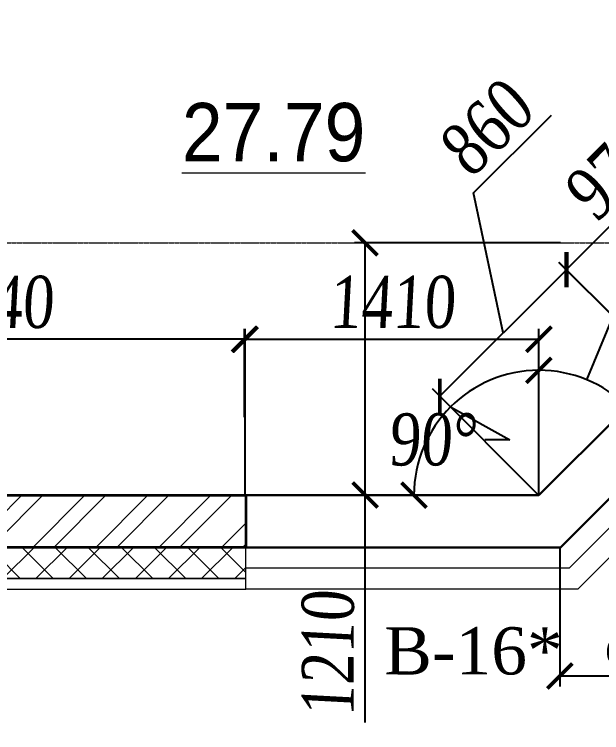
# Model space of a CAD drawing. Header units: inches. Extents: x -407541 to 6688123, y -998590 to 1205599.
# Drawn here: x 100008 to 102827, y 216788 to 220234 of the extents above; entities that cross this region are included whole.
import ezdxf

# ---------------------------------------------------------------- set-up
doc = ezdxf.new("R2010")
doc.units = ezdxf.units.IN
doc.header["$MEASUREMENT"] = 0
doc.linetypes.add('ACAD_ISO04W100', pattern=[30, 24, -3, 0, -3])
for name, color, linetype, lineweight in [('ведомость витражей', 224, 'Continuous', 13), ('ВЕНТ фасад', 230, 'Continuous', 9), ('ВИТРАЖ', 145, 'Continuous', 9), ('КИРПИЧ', 30, 'Continuous', 35), ('Оси', 254, 'ACAD_ISO04W100', 5), ('площади', 40, 'Continuous', 9), ('размер внутр', 142, 'Continuous', 5), ('УТЕПЛИТЕЛЬ', 92, 'Continuous', 9), ('Цоколь', 21, 'Continuous', 30), ('Штриховка', 7, 'Continuous', 9)]:
    doc.layers.add(name, color=color, linetype=linetype, lineweight=lineweight)
doc.styles.add('style1', font='arial.ttf', dxfattribs={"width": 0.9, "height": 500})
doc.styles.add('STYLE2', font='times.ttf', dxfattribs={"width": 0.8, "oblique": 3})
doc.styles.add('Times', font='times.ttf')
doc.dimstyles.new('vnytren', dxfattribs={"dimtxt": 250, "dimasz": 120, "dimexe": 50, "dimexo": 0, "dimgap": 50, "dimtad": 1, "dimdec": 0, "dimzin": 0, "dimdsep": 46, "dimtxsty": 'STYLE2', "dimblk": 'ARCHTICK', "dimcen": 0, "dimadec": 0, "dimazin": 0, "dimtfac": 1, "dimtdec": 0, "dimtmove": 1, "dimatfit": 2, "dimldrblk": 'DOT', "dimfxl": 1, "dimtolj": 1, "dimtzin": 0, "dimarcsym": 0})

# ---------------------------------------------------------------- blocks, each defined once
blk = doc.blocks.new('_ARCHTICK')
at = {"color": 0, "linetype": 'ByBlock', "const_width": 0.15}
blk.add_lwpolyline([(-0.5, -0.5), (0.5, 0.5)], dxfattribs=at)
blk = doc.blocks.new('*D1914')
at = {"layer": 'размер внутр', "color": 0, "lineweight": -2, "transparency": 16777216}
for p, q in [((103818.3, 219219.5), (103307.9, 219729.8)), ((103343.3, 219694.4), (102657.4, 219008.5)), ((103132.7, 218533.2), (102622, 219043.8))]:
    blk.add_line(p, q, dxfattribs=at)
at = {"layer": 'размер внутр', "color": 0, "lineweight": -2, "transparency": 16777216, "xscale": 120, "yscale": 120, "zscale": 120}
for p, rotation in [((103343.3, 219694.4), 44.99999999969737), ((102657.4, 219008.5), 224.9999999996974)]:
    blk.add_blockref('_ARCHTICK', p, dxfattribs=dict(at, rotation=rotation))
at = {"layer": 'размер внутр', "color": 0, "transparency": 16777216, "insert": (102874.8, 219477), "char_height": 250, "attachment_point": 5, "rotation": 45, "style": 'STYLE2'}
blk.add_mtext('\\A1;970', dxfattribs=at)
blk = doc.blocks.new('_Dot')
at = {"color": 0, "linetype": 'ByBlock', "lineweight": -2}
blk.add_line((-0.5, 0), (-1, 0), dxfattribs=at)
at = {"color": 0, "linetype": 'ByBlock', "const_width": 0.5}
blk.add_lwpolyline([(-0.25, 0, 1), (0.25, 0, 1)], format="xyb", close=True, dxfattribs=at)
blk = doc.blocks.new('*D1944')
at = {"layer": 'размер внутр', "color": 0, "lineweight": -2, "transparency": 16777216}
blk.add_line((102755.4, 218480.4), (103055.5, 219204.9), dxfattribs=at)
blk.add_arc((102525.9, 217926.4), 599.7, 45, 90, dxfattribs=at)
at = {"layer": 'размер внутр', "color": 0, "lineweight": -2, "transparency": 16777216, "xscale": 120, "yscale": 120, "zscale": 120}
for p, rotation in [((102525.9, 218526.1), 180.0000000000009), ((102949.9, 218350.4), 315.0000000003192)]:
    blk.add_blockref('_ARCHTICK', p, dxfattribs=dict(at, rotation=rotation))
at = {"layer": 'размер внутр', "color": 0, "transparency": 16777216, "insert": (103123.3, 219368.5), "char_height": 250, "attachment_point": 5, "rotation": 337.5, "style": 'STYLE2'}
blk.add_mtext('\\A1;45°', dxfattribs=at)
blk = doc.blocks.new('*D1945')
at = {"layer": 'размер внутр', "color": 0, "lineweight": -2, "transparency": 16777216}
for p, q in [((102101.9, 218350.4), (102385.9, 218192.7)), ((102385.9, 218192.7), (102265.9, 218192.7))]:
    blk.add_line(p, q, dxfattribs=at)
blk.add_arc((102525.9, 217926.4), 599.7, 90, 180, dxfattribs=at)
at = {"layer": 'размер внутр', "color": 0, "lineweight": -2, "transparency": 16777216, "xscale": 120, "yscale": 120, "zscale": 120}
for p, rotation in [((102525.9, 218526.1), 359.9999999999999), ((101926.2, 217926.4), 269.9999999999991)]:
    blk.add_blockref('_ARCHTICK', p, dxfattribs=dict(at, rotation=rotation))
at = {"layer": 'размер внутр', "color": 0, "transparency": 16777216, "insert": (102016, 218192.7), "char_height": 250, "attachment_point": 5, "style": 'STYLE2'}
blk.add_mtext('\\A1;90°', dxfattribs=at)
blk = doc.blocks.new('*D2084')
at = {"layer": 'размер внутр', "color": 0, "lineweight": -2, "transparency": 16777216}
for p, q in [((101115.9, 217926.4), (101115.9, 218724.9)), ((102525.9, 217926.4), (102525.9, 218724.9)), ((101115.9, 218674.9), (102525.9, 218674.9))]:
    blk.add_line(p, q, dxfattribs=at)
at = {"layer": 'размер внутр', "color": 0, "lineweight": -2, "transparency": 16777216, "xscale": 120, "yscale": 120, "zscale": 120, "rotation": 180}
blk.add_blockref('_ARCHTICK', (101115.9, 218674.9), dxfattribs=at)
at = {"layer": 'размер внутр', "color": 0, "lineweight": -2, "transparency": 16777216, "xscale": 120, "yscale": 120, "zscale": 120}
blk.add_blockref('_ARCHTICK', (102525.9, 218674.9), dxfattribs=at)
at = {"layer": 'размер внутр', "color": 0, "transparency": 16777216, "insert": (101820.9, 218852), "char_height": 250, "attachment_point": 5, "style": 'STYLE2'}
blk.add_mtext('\\A1;1410', dxfattribs=at)
blk = doc.blocks.new('*D2085')
at = {"layer": 'размер внутр', "color": 0, "lineweight": -2, "transparency": 16777216}
for p, q in [((102212.2, 219376.9), (102586.1, 219749.5)), ((102354.7, 218704.9), (102212.2, 219376.9)), ((103132.7, 218533.2), (102623.8, 219043.7)), ((102659.1, 219008.3), (102050.4, 218401.5)), ((102523.9, 217926.4), (102015.1, 218436.9))]:
    blk.add_line(p, q, dxfattribs=at)
at = {"layer": 'размер внутр', "color": 0, "lineweight": -2, "transparency": 16777216, "xscale": 120, "yscale": 120, "zscale": 120}
for p, rotation in [((102659.1, 219008.3), 44.90572902362717), ((102050.4, 218401.5), 224.9057290236271)]:
    blk.add_blockref('_ARCHTICK', p, dxfattribs=dict(at, rotation=rotation))
at = {"layer": 'размер внутр', "color": 0, "transparency": 16777216, "insert": (102274.1, 219688.7), "char_height": 250, "attachment_point": 5, "rotation": 44.9057, "style": 'STYLE2'}
blk.add_mtext('\\A1;860', dxfattribs=at)
blk = doc.blocks.new('*D2126')
at = {"layer": 'размер внутр', "color": 0, "lineweight": -2, "ltscale": 0.1, "transparency": 16777216}
for p, q in [((98672.9, 218306.8), (98672.9, 218724.9)), ((101112.9, 218301.5), (101112.9, 218724.9)), ((101112.9, 218674.9), (98672.9, 218674.9))]:
    blk.add_line(p, q, dxfattribs=at)
at = {"layer": 'размер внутр', "color": 0, "lineweight": -2, "ltscale": 0.1, "transparency": 16777216, "xscale": 120, "yscale": 120, "zscale": 120, "rotation": 180}
blk.add_blockref('_ARCHTICK', (98672.9, 218674.9), dxfattribs=at)
at = {"layer": 'размер внутр', "color": 0, "lineweight": -2, "ltscale": 0.1, "transparency": 16777216, "xscale": 120, "yscale": 120, "zscale": 120}
blk.add_blockref('_ARCHTICK', (101112.9, 218674.9), dxfattribs=at)
at = {"layer": 'размер внутр', "color": 0, "ltscale": 0.1, "transparency": 16777216, "insert": (99892.9, 218852), "char_height": 250, "attachment_point": 5, "style": 'STYLE2'}
blk.add_mtext('\\A1;2440', dxfattribs=at)
blk = doc.blocks.new('*D3334')
at = {"layer": 'размер внутр', "color": 0, "lineweight": -2, "ltscale": 0.1, "transparency": 16777216}
for p, q in [((102626.3, 217676.4), (102626.3, 217009.3)), ((103501.6, 217676.4), (103501.6, 217009.3)), ((102626.3, 217059.3), (103501.6, 217059.3))]:
    blk.add_line(p, q, dxfattribs=at)
at = {"layer": 'размер внутр', "color": 0, "lineweight": -2, "ltscale": 0.1, "transparency": 16777216, "xscale": 120, "yscale": 120, "zscale": 120, "rotation": 180}
blk.add_blockref('_ARCHTICK', (102626.3, 217059.3), dxfattribs=at)
at = {"layer": 'размер внутр', "color": 0, "lineweight": -2, "ltscale": 0.1, "transparency": 16777216, "xscale": 120, "yscale": 120, "zscale": 120}
blk.add_blockref('_ARCHTICK', (103501.6, 217059.3), dxfattribs=at)
at = {"layer": 'размер внутр', "color": 0, "ltscale": 0.1, "transparency": 16777216, "insert": (103064, 217236.8), "char_height": 250, "attachment_point": 5, "style": 'STYLE2'}
blk.add_mtext('\\A1;875', dxfattribs=at)
blk = doc.blocks.new('*D3335')
at = {"layer": 'размер внутр', "color": 0, "lineweight": -2, "ltscale": 0.1, "transparency": 16777216}
for p, q in [((102629.5, 219137.2), (101641.4, 219137.2)), ((101691.4, 217927.4), (101691.4, 219137.2)), ((102496.6, 217927.4), (101641.4, 217927.4)), ((101691.4, 216836.8), (101691.4, 217927.4))]:
    blk.add_line(p, q, dxfattribs=at)
at = {"layer": 'размер внутр', "color": 0, "lineweight": -2, "ltscale": 0.1, "transparency": 16777216, "xscale": 120, "yscale": 120, "zscale": 120}
for p, rotation in [((101691.4, 219137.2), 90), ((101691.4, 217927.4), 270)]:
    blk.add_blockref('_ARCHTICK', p, dxfattribs=dict(at, rotation=rotation))
at = {"layer": 'размер внутр', "color": 0, "ltscale": 0.1, "transparency": 16777216, "insert": (101514.3, 217166.1), "char_height": 250, "attachment_point": 5, "rotation": 90, "style": 'STYLE2'}
blk.add_mtext('\\A1;1210', dxfattribs=at)

msp = doc.modelspace()

# ---------------------------------------------------------------- hatches: boundary and pattern name
at = {"layer": 'УТЕПЛИТЕЛЬ'}
h = msp.add_hatch(dxfattribs=at)
h.set_pattern_fill('ANSI37', color=256, scale=900, style=0)
h.paths.add_polyline_path([(101118.9, 217676.4), (98503.4, 217676.4), (98507.5, 217526.4), (101118.9, 217526.4)])
at = {"layer": 'Штриховка'}
h = msp.add_hatch(dxfattribs=at)
h.set_pattern_fill('ANSI32', color=256, scale=570, style=0)
h.set_pattern_definition([(45, (78000, 0), (-151.14407, 151.14407), []), (45, (78100.76, 0), (-151.14407, 151.14407), [])])
h.paths.add_polyline_path([(101119.1, 217926.4), (98672.9, 217926.4), (98672.7, 217676.4), (101119.1, 217676.4)])

# ---------------------------------------------------------------- linework, layer by layer
at = {"layer": 'ВЕНТ фасад'}
msp.add_lwpolyline([(101118.9, 217526.4), (98807.5, 217526.4), (98807.5, 217476.4), (101118.9, 217476.4)], close=True, dxfattribs=at)
at = {"layer": 'ВИТРАЖ', "ltscale": 0.1}
for p, q in [((108562.9, 223609.6), (102629.7, 217676.4)), ((108845.8, 223609.6), (102712.5, 217476.4)), ((103380.3, 218285.6), (102671.1, 217576.4)), ((102629.7, 217676.4), (101118.9, 217676.4)), ((102671.1, 217576.4), (101118.9, 217576.4)), ((102629.8, 217476.4), (101118.9, 217476.4)), ((102712.5, 217476.4), (101118.9, 217476.4))]:
    msp.add_line(p, q, dxfattribs=at)
at = {"layer": 'КИРПИЧ'}
msp.add_lwpolyline([(98672.9, 217927.4), (101118.9, 217926.4), (101118.9, 217676.4), (98673.4, 217676.4)], dxfattribs=at)
at = {"layer": 'Оси', "ltscale": 0.3}
msp.add_line((79518.3, 219137.2), (114285.8, 219137.2), dxfattribs=at)
at = {"layer": 'размер внутр'}
msp.add_lwpolyline([(102525.9, 217926.4), (102525.9, 218657.3)], dxfattribs=at)
at = {"layer": 'УТЕПЛИТЕЛЬ', "ltscale": 0.1}
msp.add_lwpolyline([(101118.9, 217676.4), (98503.4, 217676.4), (98507.5, 217526.4), (101118.9, 217526.4)], close=True, dxfattribs=at)
at = {"layer": 'Цоколь', "ltscale": 0.1}
for p, q in [((102525.9, 217926.4), (103334.7, 218735.2)), ((101118.9, 217926.4), (102525.9, 217926.4))]:
    msp.add_line(p, q, dxfattribs=at)
msp.add_lwpolyline([(103131.7, 218532.5), (103309.2, 218356.4), (102629.4, 217676.5), (101118.9, 217676.4), (101118.7, 217926.4), (101118.7, 217926.4)], dxfattribs=at)

# ---------------------------------------------------------------- texts
at = {"layer": 'ведомость витражей', "style": 'Times'}
msp.add_text('В-16* ', height=226.8, rotation=0.0003, dxfattribs=at).set_placement((101783.6, 217066.6))
at = {"layer": 'площади', "insert": (100812, 219808.5), "char_height": 280, "width": 1499.075, "attachment_point": 1, "style": 'style1'}
msp.add_mtext('{\\L27.79}', dxfattribs=at)

# ---------------------------------------------------------------- dimensions: what is measured, and where the dimension line sits
at = {"layer": 'размер внутр'}
dim = msp.add_linear_dim(base=(102050.4, 218401.5), p1=(103132.7, 218533.2), p2=(102523.9, 217926.4), angle=224.9057, dimstyle='vnytren', dxfattribs=at)
dim.commit()
dim.dimension.update_dxf_attribs({"geometry": '*D2085', "text_midpoint": (102247.6, 219412.2), "dimtype": 161})
for base, p1, p2, angle, picture, middle in [((102657.4, 219008.5), (103818.3, 219219.5), (103132.7, 218533.2), 45, '*D1914', (102874.8, 219477)), ((102525.9, 218674.9), (101115.9, 217926.4), (102525.9, 217926.4), 180, '*D2084', (101820.9, 218852))]:
    dim = msp.add_linear_dim(base=base, p1=p1, p2=p2, angle=angle, dimstyle='vnytren', dxfattribs=at)
    dim.commit()
    dim.dimension.update_dxf_attribs({"geometry": picture, "text_midpoint": middle})
dim = msp.add_angular_dim_2l(base=(102825.7, 218445.7), line1=((102525.9, 217926.4), (102525.9, 218657.3)), line2=((102525.9, 217926.4), (103334.7, 218735.2)), dimstyle='vnytren', dxfattribs=at)
dim.commit()
dim.dimension.update_dxf_attribs({"geometry": '*D1944', "text_midpoint": (103123.3, 219368.5)})
at = {"layer": 'размер внутр', "ltscale": 0.1}
dim = msp.add_linear_dim(base=(101691.4, 219137.2), p1=(102496.6, 217927.4), p2=(102629.5, 219137.2), angle=90, dimstyle='vnytren', dxfattribs=at)
dim.commit()
dim.dimension.update_dxf_attribs({"geometry": '*D3335', "text_midpoint": (101868.6, 217166.1), "dimtype": 160})
dim = msp.add_linear_dim(base=(98672.9, 218674.9), p1=(101112.9, 218301.5), p2=(98672.9, 218306.8), dimstyle='vnytren', dxfattribs=at)
dim.commit()
dim.dimension.update_dxf_attribs({"geometry": '*D2126', "text_midpoint": (99892.9, 218852)})
at = {"layer": 'размер внутр'}
dim = msp.add_angular_dim_2l(base=(102226.1, 218445.7), line1=((101118.9, 217926.4), (102525.9, 217926.4)), line2=((102525.9, 217926.4), (102525.9, 218657.3)), dimstyle='vnytren', dxfattribs=at)
dim.commit()
dim.dimension.update_dxf_attribs({"geometry": '*D1945', "text_midpoint": (102016, 218192.7), "dimtype": 162})
at = {"layer": 'размер внутр', "ltscale": 0.1}
dim = msp.add_linear_dim(base=(103501.6, 217059.3), p1=(102626.3, 217676.4), p2=(103501.6, 217676.4), angle=0, dimstyle='vnytren', dxfattribs=at)
dim.commit()
dim.dimension.update_dxf_attribs({"geometry": '*D3334', "text_midpoint": (103064, 217236.8)})

doc.saveas('drawing.dxf')
